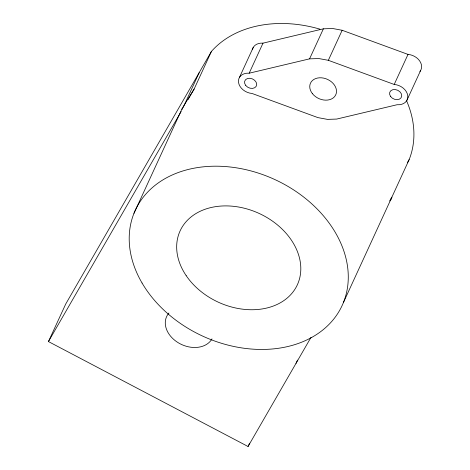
<?xml version="1.0" encoding="UTF-8"?>
<svg xmlns="http://www.w3.org/2000/svg" width="470" height="470" viewBox="0 0 470 470"><rect width="100%" height="100%" fill="white"/><g stroke="black" fill="none" stroke-linecap="round" stroke-linejoin="round"><path stroke-width="0.7" d="M182.031 109.563L182.325 108.188L194.163 88.971L211.435 51.412A113.869 86.198 24.7 0 1 319.947 29.158M310.999 337.378L248.054 446.5L48.451 341.572L65.724 304.02L211.435 51.412M133.962 213.333L182.325 108.188M183.1 107.612L199.162 72.697M239.43 77.462L253.248 47.417M249.176 73.203L309.565 58.856L318.807 58.55L328.336 60.313L394.201 84.453A12.655 9.576 24.7 0 1 407.731 95.528A12.655 9.576 24.7 0 1 397.085 104.728L336.69 119.069L327.455 119.38L317.926 117.617L252.061 93.477A12.655 9.576 24.7 0 1 238.531 82.403A12.655 9.576 24.7 0 1 249.176 73.203L262.994 43.158L323.384 28.817L332.625 28.506L342.154 30.274L408.019 54.408A12.655 9.576 24.7 0 1 419.663 60.906A12.655 9.576 24.7 0 1 419.927 71.463M309.565 58.856L323.384 28.817M328.336 60.313L342.154 30.274M394.201 84.453L408.019 54.408M406.832 100.468L420.65 70.43M248.054 446.5L249.57 443.204M295.994 363.386L297.51 360.09M343.517 302.31L409.153 159.606A113.869 86.198 24.7 0 0 406.809 101.309M48.451 341.572L181.156 111.519M188.024 99.611L194.163 88.971M407.32 162.779L409.153 159.606M389.683 200.966L391.88 197.165A113.869 86.198 24.7 0 1 390.746 199.821M211.993 338.894A25.304 19.152 24.7 0 1 178.388 342.83A25.304 19.152 24.7 0 1 168.93 313.026M252.39 49.767A12.655 9.576 24.7 0 1 262.994 43.158M186.179 275.626A64.525 48.845 24.7 0 0 293.615 291.165A64.525 48.845 24.7 0 0 236.422 206.677A64.525 48.845 24.7 0 0 186.179 275.626M142.058 283.011A113.869 86.198 24.7 0 0 331.673 321.533A113.869 86.198 24.7 0 0 242.485 168.93A113.869 86.198 24.7 0 0 142.058 283.011M245.745 85.469A6.327 4.788 24.7 0 0 256.209 86.28A6.327 4.788 24.7 0 0 249.893 78.273A6.327 4.788 24.7 0 0 245.745 85.469M390.547 96.415A6.327 4.788 24.7 0 0 401.075 97.789A6.327 4.788 24.7 0 0 395.311 89.558A6.327 4.788 24.7 0 0 390.547 96.415M312.409 93.648A13.918 10.534 24.7 0 0 335.433 95.434A13.918 10.534 24.7 0 0 321.545 77.814A13.918 10.534 24.7 0 0 312.409 93.648"/></g></svg>
